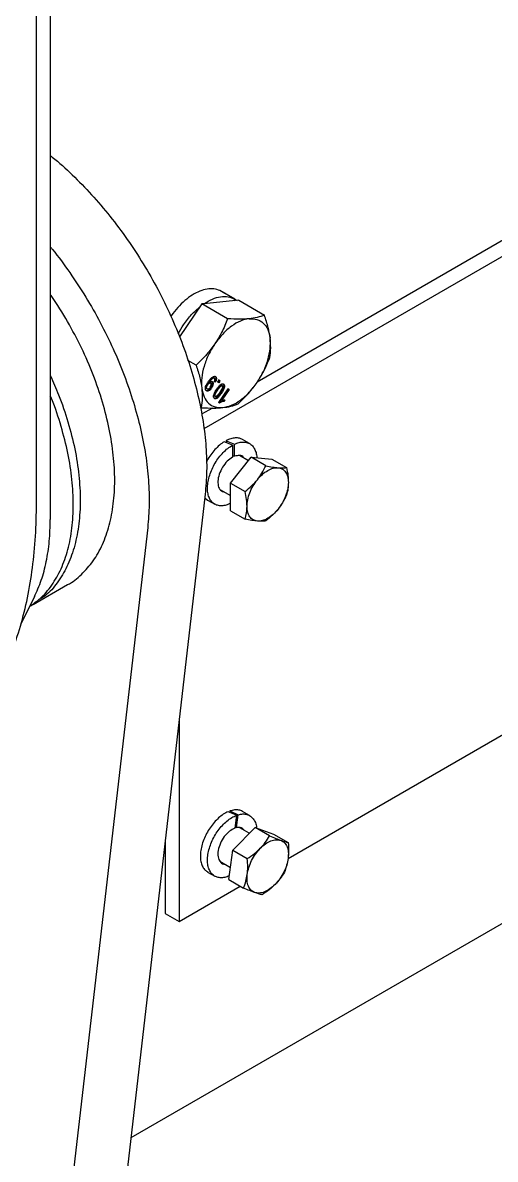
# Model space of a CAD drawing. Header units: millimetres. Extents: x 1293 to 41893, y 1011 to 26911.
# Drawn here: x 6434.6 to 6531.5, y 21595.1 to 21828 of the extents above; entities that cross this region are included whole.
import ezdxf

# ---------------------------------------------------------------- set-up
doc = ezdxf.new("R2010")
doc.units = ezdxf.units.MM
doc.header["$LTSCALE"] = 50
doc.layers.add('MAQUINAS', color=11, linetype='Continuous')

msp = doc.modelspace()

# ---------------------------------------------------------------- linework, layer by layer
at = {"layer": 'MAQUINAS', "linetype": 'Continuous', "lineweight": 25}
for p, q in [((6900.3540004, 21992.2096036), (6471.7441187, 21744.7783856)), ((6987.5638368, 21905.9197438), (6456.768383, 21599.4980507)), ((6440.2631882, 21841.042767), (6440.2631882, 21726.2000355)), ((6437.434761, 21729.5208539), (6437.434761, 21833.8629666)), ((6560.7023272, 21799.3984987), (6482.6980561, 21754.3675915)), ((6478.090461, 21771.3785967), (6475.0390096, 21773.121075)), ((6475.523073, 21772.8548542), (6475.9885663, 21772.5788471)), ((6471.3537145, 21770.3713825), (6466.7517975, 21763.6241571)), ((6471.749255, 21770.4113465), (6471.3537145, 21770.3713825)), ((6476.6147087, 21767.3342752), (6471.3537145, 21770.3713825)), ((6478.901928, 21771.1340272), (6471.749255, 21770.4113465)), ((6478.090461, 21771.3785967), (6477.8936437, 21771.0321538)), ((6478.0708976, 21771.3441607), (6478.546123, 21771.0623831)), ((6478.901928, 21771.1340272), (6484.1629222, 21768.0969199)), ((6470.1446133, 21757.8479693), (6468.4803722, 21758.8087153)), ((6472.4133912, 21753.8918007), (6472.5312423, 21753.8237667)), ((6472.8318559, 21754.5074648), (6472.7858499, 21754.4378912)), ((6472.7858499, 21754.4378912), (6472.8794499, 21754.4902234)), ((6472.903701, 21754.3698572), (6472.7858499, 21754.4378912)), ((6472.9497071, 21754.4394308), (6472.8318559, 21754.5074648)), ((6472.9497071, 21754.4394308), (6472.903701, 21754.3698572)), ((6473.0509395, 21754.2190854), (6472.9330884, 21754.2871194)), ((6473.2134036, 21754.1538308), (6473.0955525, 21754.2218648)), ((6473.492499, 21754.425196), (6473.3746478, 21754.49323)), ((6473.8272759, 21755.1853056), (6473.7094248, 21755.2533396)), ((6473.875658, 21754.4829824), (6473.7578069, 21754.5510164)), ((6473.9424415, 21755.1265963), (6473.8245904, 21755.1946303)), ((6474.0896184, 21754.3442945), (6473.875658, 21754.4829824)), ((6474.0896184, 21754.3442945), (6473.9717672, 21754.4123285)), ((6474.173605, 21755.4421965), (6474.0557539, 21755.5102305)), ((6474.4961435, 21754.4573303), (6474.6139947, 21754.3892963)), ((6474.6139947, 21754.3892963), (6474.8599942, 21754.7499752)), ((6474.8033551, 21754.2145405), (6474.6139947, 21754.3892963)), ((6474.8033551, 21754.2145405), (6474.6855039, 21754.2825745)), ((6474.8599942, 21754.7499752), (6474.7421431, 21754.8180092)), ((6475.0493547, 21754.5752194), (6474.8033551, 21754.2145405)), ((6474.8429466, 21754.7249803), (6474.9315035, 21754.6432534)), ((6474.8599942, 21754.7499752), (6475.0493547, 21754.5752194)), ((6475.0493547, 21754.5752194), (6474.9315035, 21754.6432534)), ((6475.4869162, 21753.6371588), (6475.3690651, 21753.7051928)), ((6475.4921455, 21753.6556871), (6475.6099967, 21753.5876531)), ((6475.7135451, 21753.9802982), (6475.8313963, 21753.9122642)), ((6472.2044672, 21752.6165886), (6472.086616, 21752.6846226)), ((6472.2790198, 21753.0359932), (6472.396871, 21752.9679592)), ((6472.5637452, 21752.9063306), (6472.567336, 21752.9042577)), ((6472.9999224, 21753.3945843), (6473.1177735, 21753.3265503)), ((6473.2940652, 21753.1326334), (6473.1762141, 21753.2006674)), ((6473.9936192, 21751.4536341), (6474.1114704, 21751.3856001)), ((6474.4393878, 21751.3970288), (6474.3215367, 21751.4650628)), ((6474.8348017, 21750.1891215), (6476.7535984, 21753.0024173)), ((6475.0258875, 21752.2934826), (6475.1437386, 21752.2254486)), ((6475.3338677, 21752.05182), (6475.2160166, 21752.119854)), ((6476.9429588, 21752.8276616), (6475.4477427, 21750.6354098)), ((6475.9764136, 21753.3367341), (6475.8585624, 21753.4047681)), ((6476.7535984, 21753.0024173), (6476.6357473, 21753.0704514)), ((6476.7365508, 21752.9774225), (6476.8251077, 21752.8956956)), ((6476.7535984, 21753.0024173), (6476.9429588, 21752.8276616)), ((6476.9429588, 21752.8276616), (6476.8251077, 21752.8956956)), ((6471.2227315, 21749.1243082), (6470.9976006, 21749.2542735)), ((6473.4924909, 21749.0533318), (6471.2832281, 21747.7779515)), ((6473.8879996, 21751.0629004), (6473.7701485, 21751.1309345)), ((6473.9411699, 21751.0361434), (6474.0468036, 21750.9751624)), ((6474.8348017, 21750.1891215), (6474.7169506, 21750.2571555)), ((6474.9567025, 21750.0766225), (6474.8348017, 21750.1891215)), ((6475.4477427, 21750.6354098), (6475.3298915, 21750.7034438)), ((6475.4477427, 21750.6354098), (6476.0714909, 21750.7356302)), ((6475.887022, 21750.7059907), (6475.7268589, 21750.4711633)), ((6475.8447101, 21750.4031293), (6475.7268589, 21750.4711633)), ((6476.0714909, 21750.7356302), (6475.8447101, 21750.4031293)), ((6476.0714909, 21750.7356302), (6475.9536398, 21750.8036642)), ((6477.6282283, 21741.4437904), (6475.9091981, 21742.1356063)), ((6476.2839647, 21742.3513854), (6476.2839647, 21741.9847832)), ((6476.2839647, 21742.3513854), (6478.0029949, 21741.6374874)), ((6481.1293283, 21741.7543605), (6479.6679743, 21742.5979822)), ((6477.6282283, 21741.4437904), (6477.6282283, 21738.9882348)), ((6478.0029949, 21739.1653608), (6478.0029949, 21741.6374874)), ((6477.2119216, 21733.6823799), (6481.4545623, 21738.9601846)), ((6477.6143461, 21739.329838), (6478.0029949, 21739.1653608)), ((6480.8843674, 21738.2508675), (6479.0189509, 21739.3277495)), ((6484.4508813, 21737.2304465), (6481.4545623, 21738.9601846)), ((6481.4545623, 21738.9601846), (6485.697203, 21738.5808286)), ((6485.697203, 21738.5808286), (6488.693522, 21736.8510904)), ((6477.2119216, 21733.6823799), (6480.2082406, 21731.9526418)), ((6477.2119216, 21728.0252192), (6477.2119216, 21733.6823799)), ((6472.0088637, 21731.3985304), (6446.3914467, 21509.6896719)), ((6471.9258153, 21730.6797783), (6472.5147268, 21730.2063138)), ((6472.5118892, 21730.2019362), (6473.9732432, 21729.3583145)), ((6475.1436992, 21732.3275306), (6477.2119216, 21731.1335712)), ((6477.2119216, 21728.0252192), (6480.2082406, 21726.2954811)), ((6460.2237507, 21724.5951295), (6434.6063337, 21502.886271)), ((6436.7245676, 21708.7931405), (6443.7956354, 21712.875181)), ((6436.9927478, 21710.3491048), (6434.250517, 21704.8322961)), ((6489.0143666, 21656.76339), (6582.9050961, 21710.9653544)), ((6436.724452, 21708.7933594), (6436.2242593, 21708.5755693)), ((6466.6618413, 21685.1221149), (6466.6618413, 21643.8595519)), ((6478.4295228, 21665.6078932), (6476.713333, 21666.3485655)), ((6477.0832809, 21666.4929537), (6477.0462011, 21666.2049065)), ((6477.0832809, 21666.4929537), (6478.7964388, 21665.7287283)), ((6478.4295228, 21665.6078932), (6478.092367, 21662.9887633)), ((6478.4570077, 21663.0919235), (6478.7964388, 21665.7287283)), ((6481.1293283, 21665.5438847), (6479.6679743, 21666.3875065)), ((6477.6539622, 21658.4680974), (6482.231309, 21663.1265549)), ((6478.1250899, 21663.2429643), (6478.4570077, 21663.0919235)), ((6481.0628281, 21661.9373685), (6479.1367549, 21663.0492669)), ((6485.227628, 21661.3968168), (6482.231309, 21663.1265549)), ((6482.231309, 21663.1265549), (6486.0319091, 21661.7510056)), ((6463.8334142, 21660.6431696), (6463.8334142, 21645.4923681)), ((6486.0319091, 21661.7510056), (6489.0282281, 21660.0212675)), ((6476.8772155, 21652.4340906), (6477.6539622, 21658.4680974)), ((6477.6539622, 21658.4680974), (6480.6502812, 21656.7383593)), ((6475.0299532, 21656.182719), (6477.1986098, 21654.9307801)), ((6472.5118892, 21653.9914604), (6473.9732432, 21653.1478387)), ((6466.6618413, 21643.8595519), (6479.1961015, 21651.0954262)), ((6476.8772155, 21652.4340906), (6479.8735345, 21650.7043525)), ((6463.8334142, 21645.4923681), (6466.6618413, 21643.8595519))]:
    msp.add_line(p, q, dxfattribs=at)
for points, knots in [([(6440.2631882, 21800.7801056), (6440.4011652, 21800.6756137), (6441.9369397, 21799.5125505), (6444.7906368, 21796.8562177), (6448.7594567, 21792.8280186), (6452.5350014, 21788.3841475), (6456.0852072, 21783.6360038), (6459.3675037, 21778.6203439), (6462.3458128, 21773.397843), (6464.986549, 21768.0258782), (6467.2600924, 21762.5650557), (6469.1411396, 21757.0763845), (6470.6078166, 21751.6220085), (6471.6465878, 21746.2609908), (6472.2349261, 21741.0613091), (6472.4068269, 21736.0519815), (6472.1415181, 21732.9496808), (6472.0088637, 21731.3985304)], [0, 0, 0, 0, 0.0070013748, 0.0779298481, 0.1488583213, 0.2197867945, 0.2907152677, 0.361643741, 0.4325722142, 0.5035006874, 0.5744291606, 0.6453576339, 0.7162861071, 0.7872145803, 0.8581430535, 0.9290715268, 1, 1, 1, 1]), ([(6440.2631882, 21782.0572206), (6440.4133166, 21781.8821127), (6441.8236527, 21780.2371138), (6444.2867155, 21776.8110315), (6447.5859754, 21771.822723), (6450.5597392, 21766.5928933), (6453.2016934, 21761.2228922), (6455.4749105, 21755.7615435), (6457.356045, 21750.2730134), (6458.8226987, 21744.8185996), (6459.8614761, 21739.457592), (6460.4498127, 21734.2579076), (6460.621714, 21729.2485807), (6460.3564051, 21726.1462799), (6460.2237507, 21724.5951295)], [0, 0, 0, 0, 0.0107139607, 0.1006490552, 0.1905841497, 0.2805192441, 0.3704543386, 0.4603894331, 0.5503245276, 0.6402596221, 0.7301947166, 0.820129811, 0.9100649055, 1, 1, 1, 1]), ([(6443.7955198, 21712.8753999), (6443.7961904, 21712.8756919), (6444.8786413, 21713.3469227), (6446.6888924, 21714.9254367), (6449.1312106, 21717.6246126), (6451.0357369, 21721.0209438), (6452.4298465, 21724.9461362), (6453.2736231, 21729.3625562), (6453.5569183, 21734.1867093), (6453.273792, 21739.3382384), (6452.429171, 21744.7281864), (6451.0382701, 21750.265396), (6449.1217534, 21755.8516723), (6446.7241881, 21761.4041731), (6443.8426313, 21766.7803829), (6441.6565525, 21770.4457913), (6440.3598578, 21772.1853862), (6440.2631882, 21772.3150745)], [0, 0, 0, 0, 0.00004739074, 0.07649311513, 0.15293883951, 0.2293845639, 0.30583028829, 0.38227601267, 0.45872173706, 0.53516746145, 0.61161318583, 0.68805891022, 0.76450463461, 0.84095035899, 0.91739608338, 0.99384180777, 1, 1, 1, 1]), ([(6475.0390096, 21773.121075), (6474.6371017, 21773.2603994), (6473.833286, 21773.5390484), (6472.4208064, 21773.4713045), (6470.9214074, 21773.046721), (6469.3749748, 21772.245886), (6467.8371004, 21771.1135713), (6466.3904698, 21769.6681335), (6465.4261533, 21768.5497437), (6465.0171468, 21767.8932239), (6464.9915319, 21767.852108)], [0, 0, 0, 0, 0.141506537, 0.2830130739, 0.4245196109, 0.5660261478, 0.7075326848, 0.8490392217, 0.9905457587, 1, 1, 1, 1]), ([(6466.4855034, 21764.2637641), (6466.8344366, 21764.8957163), (6467.6159578, 21766.3111278), (6469.1756375, 21768.2670557), (6470.4016587, 21769.3385401), (6471.0146694, 21769.8742823)], [0, 0, 0, 0, 0.2873984859, 0.6436992429, 1, 1, 1, 1]), ([(6484.1629222, 21768.0969199), (6483.69175, 21767.9214538), (6482.8073696, 21767.5921074), (6481.5894331, 21767.427782), (6481.0203778, 21767.3510044)], [0, 0, 0, 0, 0.5327709195, 1, 1, 1, 1]), ([(6485.3335436, 21763.3704962), (6485.2197784, 21764.077431), (6484.9762894, 21765.5904679), (6484.4456379, 21767.2257103), (6484.1629222, 21768.0969199)], [0, 0, 0, 0, 0.4672290805, 1, 1, 1, 1]), ([(6476.6147087, 21767.3342752), (6476.2377574, 21766.3964152), (6475.5302275, 21764.6360713), (6474.4949398, 21762.9938314), (6474.0112233, 21762.2265291)], [0, 0, 0, 0, 0.5327709195, 1, 1, 1, 1]), ([(6481.0203778, 21767.3510044), (6480.3944698, 21767.3070471), (6479.0548528, 21767.2129664), (6477.4628706, 21767.2921099), (6476.6147087, 21767.3342752)], [0, 0, 0, 0, 0.4672290805, 1, 1, 1, 1]), ([(6485.2410404, 21759.3732588), (6485.3353144, 21760.0268369), (6485.5122648, 21761.2535894), (6485.3904561, 21762.6963817), (6485.3335436, 21763.3704962)], [0, 0, 0, 0, 0.5327709195, 1, 1, 1, 1]), ([(6474.0112233, 21762.2265291), (6473.4706542, 21761.4920472), (6472.3136861, 21759.9200519), (6470.8985544, 21758.5681978), (6470.1446133, 21757.8479693)], [0, 0, 0, 0, 0.4672290805, 1, 1, 1, 1]), ([(6482.637555, 21754.2655127), (6483.1212715, 21755.032815), (6484.1565592, 21756.6750549), (6484.864089, 21758.4353988), (6485.2410404, 21759.3732588)], [0, 0, 0, 0, 0.4672290805, 1, 1, 1, 1]), ([(6470.1446133, 21757.8479693), (6470.427329, 21756.9767597), (6470.9579805, 21755.3415173), (6471.2014696, 21753.8284804), (6471.3152347, 21753.1215456)], [0, 0, 0, 0, 0.5327709195, 1, 1, 1, 1]), ([(6440.2631882, 21755.7002567), (6440.8526335, 21754.3908699), (6442.2699966, 21751.2423566), (6443.9564347, 21746.1805815), (6445.3609801, 21740.6469029), (6446.2019842, 21735.2559437), (6446.4859338, 21730.1049283), (6446.2029623, 21725.2797316), (6445.3570677, 21720.866972), (6443.9711063, 21716.9281817), (6442.036105, 21713.5825819), (6440.1614498, 21711.2571391), (6438.7924377, 21710.3044535), (6438.3907852, 21710.0249465)], [0, 0, 0, 0, 0.07030211456, 0.16904642058, 0.26779072659, 0.36653503261, 0.46527933862, 0.56402364464, 0.66276795066, 0.76151225667, 0.86025656269, 0.9590008687, 1, 1, 1, 1]), ([(6472.2044672, 21752.6165886), (6472.1674022, 21752.6596454), (6472.0932833, 21752.745746), (6472.044171, 21752.945113), (6472.0432859, 21753.1773823), (6472.1165961, 21753.5189274), (6472.3197046, 21753.9532635), (6472.5270111, 21754.2656997), (6472.6309314, 21754.4223203)], [0, 0, 0, 0, 0.1250635897, 0.25008955759, 0.37511000523, 0.50016939956, 0.74944095238, 1, 1, 1, 1]), ([(6472.2790198, 21753.0359932), (6472.2443852, 21753.0798054), (6472.1926671, 21753.1452279), (6472.1787187, 21753.2872195), (6472.1909755, 21753.4052912), (6472.2234224, 21753.5306447), (6472.2902598, 21753.6980504), (6472.3642653, 21753.8145), (6472.4133912, 21753.8918007)], [0, 0, 0, 0, 0.24901716601, 0.37184465623, 0.49936480371, 0.62322594323, 0.74989237644, 1, 1, 1, 1]), ([(6472.396871, 21752.9679592), (6472.3622384, 21753.0117728), (6472.3104824, 21753.0772493), (6472.2965636, 21753.2192739), (6472.3088647, 21753.33746), (6472.3413117, 21753.4627263), (6472.4081767, 21753.6301197), (6472.4821164, 21753.7464658), (6472.5312423, 21753.8237667)], [0, 0, 0, 0, 0.2490168506, 0.3721383925, 0.4993654558, 0.6235619335, 0.7498926933, 1, 1, 1, 1]), ([(6472.4133912, 21753.8918007), (6472.4669551, 21753.9644825), (6472.5479331, 21754.074363), (6472.6729632, 21754.186095), (6472.7702586, 21754.2476592), (6472.864969, 21754.2829533), (6472.9852633, 21754.29536), (6473.0513737, 21754.251305), (6473.0955525, 21754.2218648)], [0, 0, 0, 0, 0.24997660167, 0.37791512869, 0.50034202129, 0.62710640101, 0.75081098206, 1, 1, 1, 1]), ([(6472.5312423, 21753.8237667), (6472.5848061, 21753.8964476), (6472.6658499, 21754.006416), (6472.790895, 21754.1181272), (6472.8882761, 21754.1797091), (6472.9829092, 21754.2149405), (6473.1031767, 21754.2272874), (6473.1692252, 21754.1832719), (6473.2134036, 21754.1538308)], [0, 0, 0, 0, 0.24997649069, 0.37822216717, 0.50034233219, 0.62745243068, 0.75081109269, 1, 1, 1, 1]), ([(6472.6309314, 21754.4223203), (6472.7485651, 21754.5893066), (6472.9834328, 21754.9227116), (6473.3257604, 21755.2896037), (6473.6186841, 21755.4858806), (6473.8344149, 21755.5576398), (6474.0287449, 21755.5486299), (6474.1253048, 21755.4776842), (6474.173605, 21755.4421965)], [0, 0, 0, 0, 0.25048494292, 0.50011851407, 0.62789918516, 0.75009236964, 0.87499367523, 1, 1, 1, 1]), ([(6473.8245904, 21755.1946303), (6473.7933291, 21755.216796), (6473.7308327, 21755.261109), (6473.6029807, 21755.2596353), (6473.4626938, 21755.2037108), (6473.1875081, 21754.9737437), (6472.9898621, 21754.7146194), (6472.8318559, 21754.5074648)], [0, 0, 0, 0, 0.1252073258, 0.2503100191, 0.3753386279, 0.5006201474, 1, 1, 1, 1]), ([(6472.903701, 21754.3698572), (6472.9592084, 21754.4044004), (6473.070572, 21754.4737038), (6473.2319979, 21754.5112407), (6473.3812169, 21754.5056565), (6473.4554603, 21754.4519761), (6473.492499, 21754.425196)], [0, 0, 0, 0, 0.2489431768, 0.4994502946, 0.7502849385, 1, 1, 1, 1]), ([(6473.9424415, 21755.1265963), (6473.9111802, 21755.148762), (6473.8486838, 21755.193075), (6473.7208319, 21755.1916013), (6473.5805449, 21755.1356768), (6473.3053592, 21754.9057097), (6473.1077133, 21754.6465854), (6472.9497071, 21754.4394308)], [0, 0, 0, 0, 0.1252073258, 0.2503100191, 0.3753386279, 0.5006201474, 1, 1, 1, 1]), ([(6473.0955525, 21754.2218648), (6473.1305855, 21754.1802943), (6473.1830296, 21754.1180639), (6473.2062064, 21753.9858456), (6473.2019269, 21753.8733878), (6473.1770675, 21753.7521139), (6473.1192424, 21753.5868184), (6473.047522, 21753.4712711), (6472.9999224, 21753.3945843)], [0, 0, 0, 0, 0.2495203093, 0.3735284255, 0.4998883672, 0.623789863, 0.7503156792, 1, 1, 1, 1]), ([(6473.2134036, 21754.1538308), (6473.2484365, 21754.1122602), (6473.3009256, 21754.049976), (6473.3240628, 21753.9177162), (6473.3197547, 21753.8051597), (6473.2948842, 21753.6839754), (6473.2370388, 21753.5186907), (6473.1653746, 21753.4032372), (6473.1177735, 21753.3265503)], [0, 0, 0, 0, 0.24952054609, 0.37385078375, 0.49988878406, 0.62409559318, 0.75031544223, 1, 1, 1, 1]), ([(6473.3746478, 21754.49323), (6473.3889084, 21754.4788149), (6473.4174307, 21754.4499836), (6473.4638252, 21754.3783362), (6473.5034223, 21754.2686165), (6473.5180322, 21754.1089241), (6473.5011641, 21753.9317701), (6473.4557048, 21753.7445958), (6473.3596237, 21753.4926385), (6473.249456, 21753.3172619), (6473.1762141, 21753.2006674)], [0, 0, 0, 0, 0.0626107389, 0.1252263593, 0.2501941382, 0.3735862588, 0.5002863049, 0.6245798583, 0.750412027, 1, 1, 1, 1]), ([(6473.492499, 21754.425196), (6473.5199757, 21754.3947921), (6473.5749107, 21754.3340048), (6473.6209344, 21754.2002179), (6473.6359688, 21754.0411122), (6473.6190288, 21753.8639138), (6473.5735972, 21753.6766834), (6473.4775352, 21753.4247015), (6473.3673057, 21753.2492259), (6473.2940652, 21753.1326334)], [0, 0, 0, 0, 0.1250740585, 0.2500636243, 0.3732612247, 0.5001992382, 0.6242961008, 0.7503685137, 1, 1, 1, 1]), ([(6473.875658, 21754.4829824), (6473.9103795, 21754.5506823), (6473.9730868, 21754.6729486), (6474.0199061, 21754.8327719), (6474.0257648, 21754.9431877), (6474.0122402, 21755.0188265), (6473.9849954, 21755.0823127), (6473.9566255, 21755.1118357), (6473.9424415, 21755.1265963)], [0, 0, 0, 0, 0.2764767992, 0.4993179598, 0.6237184282, 0.7494961879, 0.8747561628, 1, 1, 1, 1]), ([(6474.0557539, 21755.5102305), (6474.1024084, 21755.4552178), (6474.1726083, 21755.3724418), (6474.2084268, 21755.2008005), (6474.2086213, 21755.0060969), (6474.1412636, 21754.7281975), (6474.0283255, 21754.5177289), (6473.9717672, 21754.4123285)], [0, 0, 0, 0, 0.24985919476, 0.37595615925, 0.50048159336, 0.749846529, 1, 1, 1, 1]), ([(6474.173605, 21755.4421965), (6474.2202619, 21755.3871856), (6474.2904207, 21755.3044646), (6474.3262595, 21755.1328504), (6474.3265036, 21754.9381704), (6474.259113, 21754.6601629), (6474.146176, 21754.4496947), (6474.0896184, 21754.3442945)], [0, 0, 0, 0, 0.2498594906, 0.3757183909, 0.500481002, 0.7498462328, 1, 1, 1, 1]), ([(6474.3870657, 21752.9255989), (6474.497705, 21753.082537), (6474.7187167, 21753.3960345), (6475.0350606, 21753.7446838), (6475.3081424, 21753.9462396), (6475.5139119, 21754.0271262), (6475.6966469, 21754.0142041), (6475.7864514, 21753.9462656), (6475.8313963, 21753.9122642)], [0, 0, 0, 0, 0.2504758129, 0.5003473544, 0.6257683408, 0.7501761831, 0.8749696966, 1, 1, 1, 1]), ([(6474.4578062, 21752.81775), (6474.6159465, 21753.0461391), (6474.8136538, 21753.3316716), (6475.0954645, 21753.6064927), (6475.244405, 21753.6886323), (6475.3892758, 21753.720502), (6475.4578655, 21753.6772859), (6475.4921455, 21753.6556871)], [0, 0, 0, 0, 0.5004095025, 0.6256126137, 0.7505796735, 0.875343692, 1, 1, 1, 1]), ([(6474.5756573, 21752.749716), (6474.7337977, 21752.9781051), (6474.9315049, 21753.2636375), (6475.2133157, 21753.5384587), (6475.3622561, 21753.6205983), (6475.5071269, 21753.652468), (6475.5757166, 21753.6092519), (6475.6099967, 21753.5876531)], [0, 0, 0, 0, 0.5004095025, 0.6256126137, 0.7505796735, 0.875343692, 1, 1, 1, 1]), ([(6475.4921455, 21753.6556871), (6475.5182878, 21753.6219947), (6475.5705867, 21753.5545911), (6475.5757017, 21753.3824164), (6475.5418766, 21753.1953549), (6475.3748972, 21752.8134135), (6475.1809872, 21752.5245396), (6475.0258875, 21752.2934826)], [0, 0, 0, 0, 0.1246963828, 0.2494616582, 0.3744323466, 0.4996371137, 1, 1, 1, 1]), ([(6475.6099967, 21753.5876531), (6475.6361389, 21753.5539607), (6475.6884378, 21753.4865571), (6475.6935528, 21753.3143824), (6475.6597277, 21753.1273209), (6475.4927483, 21752.7453795), (6475.2988383, 21752.4565056), (6475.1437386, 21752.2254486)], [0, 0, 0, 0, 0.1246963828, 0.2494616582, 0.3744323466, 0.4996371137, 1, 1, 1, 1]), ([(6475.7135451, 21753.9802982), (6475.7689137, 21753.9127273), (6475.8520726, 21753.8112415), (6475.8808329, 21753.5917367), (6475.8659861, 21753.4670923), (6475.8585624, 21753.4047681)], [0, 0, 0, 0, 0.4990363131, 0.7495101716, 1, 1, 1, 1]), ([(6475.8313963, 21753.9122642), (6475.8872449, 21753.8449173), (6475.9711248, 21753.7437681), (6475.9933393, 21753.5503244), (6475.9906183, 21753.4314823), (6475.9811484, 21753.3683164), (6475.9764136, 21753.3367341)], [0, 0, 0, 0, 0.4987953461, 0.7491482596, 0.8745764119, 1, 1, 1, 1]), ([(6478.770945, 21749.8869529), (6479.5248861, 21750.6071814), (6480.9400178, 21751.9590354), (6482.0969859, 21753.5310308), (6482.637555, 21754.2655127)], [0, 0, 0, 0, 0.5327709195, 1, 1, 1, 1]), ([(6436.0454584, 21708.4433518), (6436.7694871, 21708.9341783), (6438.4688072, 21710.0861648), (6440.629256, 21712.6783597), (6442.5549128, 21716.038103), (6443.9434093, 21719.9731077), (6444.7885078, 21724.3868662), (6445.0721284, 21729.2118531), (6444.7863786, 21734.362709), (6443.9519264, 21739.754516), (6442.5229738, 21745.2849626), (6441.267691, 21749.2545678), (6440.3618483, 21751.3215737), (6440.2631882, 21751.5467024)], [0, 0, 0, 0, 0.0752561337, 0.1766287245, 0.2780013153, 0.3793739061, 0.4807464969, 0.5821190878, 0.6834916786, 0.7848642694, 0.8862368602, 0.987609451, 1, 1, 1, 1]), ([(6471.3152347, 21753.1215456), (6471.3721473, 21752.4474311), (6471.4939559, 21751.0046388), (6471.3170055, 21749.7778863), (6471.2227315, 21749.1243082)], [0, 0, 0, 0, 0.4672290805, 1, 1, 1, 1]), ([(6473.2940652, 21753.1326334), (6473.2083655, 21753.0172359), (6473.07925, 21752.8433774), (6472.8784589, 21752.6724821), (6472.7236625, 21752.5780768), (6472.5727241, 21752.5228734), (6472.3808162, 21752.5010951), (6472.2751205, 21752.5703167), (6472.2044672, 21752.6165886)], [0, 0, 0, 0, 0.2498688585, 0.3764535286, 0.5003476657, 0.6272386366, 0.7508240847, 1, 1, 1, 1]), ([(6473.1762141, 21753.2006674), (6473.0905317, 21753.0853108), (6472.9613735, 21752.9114214), (6472.7604446, 21752.7402694), (6472.6059396, 21752.646709), (6472.4536449, 21752.58829), (6472.3609672, 21752.5854143), (6472.3153215, 21752.5839979)], [0, 0, 0, 0, 0.3327926582, 0.5016541086, 0.6663981272, 0.835694162, 1, 1, 1, 1]), ([(6473.1177735, 21753.3265503), (6473.0613818, 21753.2504289), (6472.9487468, 21753.0983866), (6472.7752856, 21752.9676747), (6472.6417058, 21752.9118908), (6472.5137533, 21752.8936234), (6472.4438939, 21752.9380532), (6472.396871, 21752.9679592)], [0, 0, 0, 0, 0.2502503989, 0.4998417518, 0.6295762976, 0.7506653539, 1, 1, 1, 1]), ([(6473.8879996, 21751.0629004), (6473.8496689, 21751.1066363), (6473.773039, 21751.1940721), (6473.7208476, 21751.3980008), (6473.7376155, 21751.6483145), (6473.912646, 21752.1835352), (6474.1763427, 21752.5959966), (6474.3870657, 21752.9255989)], [0, 0, 0, 0, 0.125373348, 0.2506437386, 0.375697515, 0.5011131747, 1, 1, 1, 1]), ([(6475.3338677, 21752.05182), (6475.2230889, 21751.8948023), (6475.0018045, 21751.5811543), (6474.6826465, 21751.2283176), (6474.408629, 21751.0277431), (6474.2034453, 21750.949548), (6474.02309, 21750.9612337), (6473.9330595, 21751.0289891), (6473.8879996, 21751.0629004)], [0, 0, 0, 0, 0.2504817087, 0.50034559577, 0.63170490566, 0.75022113881, 0.87498669951, 1, 1, 1, 1]), ([(6473.9936192, 21751.4536341), (6473.9670961, 21751.4869552), (6473.9140509, 21751.5535957), (6473.9060803, 21751.7247776), (6473.9425573, 21751.9131194), (6474.1068193, 21752.2959533), (6474.3018244, 21752.5858587), (6474.4578062, 21752.81775)], [0, 0, 0, 0, 0.1247447425, 0.2494837578, 0.3744708184, 0.4996480989, 1, 1, 1, 1]), ([(6475.2160166, 21752.119854), (6475.1052814, 21751.9629309), (6474.8840842, 21751.6494718), (6474.5642948, 21751.2953536), (6474.2914256, 21751.0973218), (6474.0946045, 21751.0167991), (6473.9916036, 21751.0341584), (6473.9434754, 21751.0422696)], [0, 0, 0, 0, 0.2932940048, 0.58586459, 0.7398654609, 0.8784495684, 1, 1, 1, 1]), ([(6474.0749545, 21751.4102573), (6474.0694, 21751.4108543), (6474.05032, 21751.412905), (6474.0236005, 21751.4291618), (6474.0036132, 21751.4454765), (6473.9936192, 21751.4536341)], [0, 0, 0, 0, 0.17035051468, 0.58516205328, 1, 1, 1, 1]), ([(6474.1114704, 21751.3856001), (6474.0849472, 21751.4189212), (6474.031902, 21751.4855617), (6474.0239314, 21751.6567436), (6474.0604084, 21751.8450854), (6474.2246705, 21752.2279193), (6474.4196755, 21752.5178247), (6474.5756573, 21752.749716)], [0, 0, 0, 0, 0.1247447425, 0.2494837578, 0.3744708184, 0.4996480989, 1, 1, 1, 1]), ([(6474.4393878, 21751.3970288), (6474.4079238, 21751.3801795), (6474.3450161, 21751.3464919), (6474.2544963, 21751.3280402), (6474.1731475, 21751.3385656), (6474.1320319, 21751.3699201), (6474.1114704, 21751.3856001)], [0, 0, 0, 0, 0.2501584562, 0.5001555724, 0.7500324303, 1, 1, 1, 1]), ([(6475.0258875, 21752.2934826), (6474.9178845, 21752.1403264), (6474.7558896, 21751.9106052), (6474.5185273, 21751.6258857), (6474.3871425, 21751.5186234), (6474.3215367, 21751.4650628)], [0, 0, 0, 0, 0.5003723119, 0.7505151407, 1, 1, 1, 1]), ([(6475.1437386, 21752.2254486), (6475.0357357, 21752.0722924), (6474.8737407, 21751.8425712), (6474.6363784, 21751.5578517), (6474.5049937, 21751.4505893), (6474.4393878, 21751.3970288)], [0, 0, 0, 0, 0.5003723119, 0.7505151407, 1, 1, 1, 1]), ([(6475.8585624, 21753.4047681), (6475.8270216, 21753.293534), (6475.7638938, 21753.0709037), (6475.5480136, 21752.630128), (6475.3488097, 21752.3239548), (6475.2160166, 21752.119854)], [0, 0, 0, 0, 0.249753552, 0.499871473, 1, 1, 1, 1]), ([(6475.9764136, 21753.3367341), (6475.9448727, 21753.2255), (6475.881745, 21753.0028697), (6475.6658648, 21752.562094), (6475.4666609, 21752.2559208), (6475.3338677, 21752.05182)], [0, 0, 0, 0, 0.249753552, 0.499871473, 1, 1, 1, 1]), ([(6471.2227315, 21749.1243082), (6472.0708934, 21749.0821428), (6473.6628757, 21749.0029994), (6475.0024926, 21749.0970801), (6475.6284006, 21749.1410374)], [0, 0, 0, 0, 0.5327709195, 1, 1, 1, 1]), ([(6475.7268589, 21750.4711633), (6475.5848156, 21750.4598327), (6475.3012199, 21750.4372108), (6474.9927962, 21750.242062), (6474.8388514, 21750.1446565)], [0, 0, 0, 0, 0.5008657323, 1, 1, 1, 1]), ([(6475.8447101, 21750.4031293), (6475.7026667, 21750.3917987), (6475.419071, 21750.3691768), (6475.1106473, 21750.1740279), (6474.9567025, 21750.0766225)], [0, 0, 0, 0, 0.5008657323, 1, 1, 1, 1]), ([(6475.6284006, 21749.1410374), (6476.1974559, 21749.217815), (6477.4153924, 21749.3821404), (6478.2997729, 21749.7114867), (6478.770945, 21749.8869529)], [0, 0, 0, 0, 0.4672290805, 1, 1, 1, 1]), ([(6475.9091981, 21742.1356063), (6475.58292, 21741.9123791), (6474.9303636, 21741.4659247), (6473.9940115, 21740.5494385), (6473.1472572, 21739.4886342), (6472.5585673, 21738.6077083), (6472.3097004, 21738.0812201), (6472.2572461, 21737.9702509)], [0, 0, 0, 0, 0.234353295, 0.46870659, 0.7030598851, 0.9374131801, 1, 1, 1, 1]), ([(6479.6599823, 21742.5827924), (6479.4571864, 21742.6863776), (6479.0157865, 21742.9118382), (6478.1938992, 21742.9631611), (6477.2635955, 21742.8104388), (6476.6105083, 21742.5044032), (6476.2839647, 21742.3513854)], [0, 0, 0, 0, 0.2207643644, 0.4805095762, 0.7402547881, 1, 1, 1, 1]), ([(6478.0029949, 21741.6374874), (6478.3273488, 21741.7698449), (6478.9760566, 21742.0345599), (6479.8910349, 21742.1273063), (6480.7196946, 21741.9900015), (6481.4280831, 21741.6061998), (6481.9949212, 21740.9989445), (6482.3805605, 21740.1780687), (6482.5768741, 21739.4476733), (6482.5799938, 21738.9653777), (6482.5806788, 21738.8594928)], [0, 0, 0, 0, 0.1373380846, 0.2746761692, 0.4120142538, 0.5493523384, 0.6866904231, 0.8240285077, 0.9613665923, 1, 1, 1, 1]), ([(6477.2119216, 21729.5377076), (6476.9112901, 21729.4024798), (6476.2848715, 21729.1207088), (6475.3808154, 21728.9870208), (6474.5330549, 21729.0767474), (6473.7989122, 21729.4149072), (6473.2055054, 21729.9821492), (6472.7752214, 21730.7589691), (6472.524178, 21731.7157349), (6472.461805, 21732.8166651), (6472.5904413, 21734.0204147), (6472.9052593, 21735.2817878), (6473.394445, 21736.5535462), (6474.0396342, 21737.7875739), (6474.8166315, 21738.9390017), (6475.6962055, 21739.9592264), (6476.6456086, 21740.8300735), (6477.3006884, 21741.2392181), (6477.6282283, 21741.4437904)], [0, 0, 0, 0, 0.0579537503, 0.1207568336, 0.1835599169, 0.2463630002, 0.3091660836, 0.3719691669, 0.4347722502, 0.4975753335, 0.5603784168, 0.6231815001, 0.6859845834, 0.7487876667, 0.8115907501, 0.8743938334, 0.9371969167, 1, 1, 1, 1]), ([(6477.6282283, 21738.9882348), (6477.2510241, 21738.7330522), (6476.4966157, 21738.2226869), (6475.5159974, 21736.9326872), (6474.8342486, 21735.4788346), (6474.547236, 21734.0217736), (6474.7074805, 21732.8098362), (6475.2061552, 21732.0061445), (6475.7501, 21731.8922266), (6475.9818094, 21731.8436999)], [0, 0, 0, 0, 0.148321782, 0.296643564, 0.444965346, 0.5932871281, 0.7416089101, 0.8899306921, 1, 1, 1, 1]), ([(6479.9982022, 21738.7624397), (6479.965109, 21738.8276282), (6479.7772216, 21739.1977369), (6479.0801478, 21739.4309312), (6478.3620459, 21739.2538843), (6478.0029949, 21739.1653608)], [0, 0, 0, 0, 0.096571361, 0.5482856805, 1, 1, 1, 1]), ([(6482.7084983, 21734.3727882), (6483.0331385, 21734.8089151), (6483.7147077, 21735.724546), (6484.1978604, 21736.7128726), (6484.4508813, 21737.2304465)], [0, 0, 0, 0, 0.476312925, 1, 1, 1, 1]), ([(6484.4508813, 21737.2304465), (6484.926623, 21737.1335783), (6485.8350695, 21736.9486049), (6486.5910539, 21736.8628559), (6486.951139, 21736.8220126)], [0, 0, 0, 0, 0.523687075, 1, 1, 1, 1]), ([(6486.951139, 21736.8220126), (6487.2757792, 21736.8016311), (6487.9573483, 21736.7588412), (6488.4405011, 21736.8193846), (6488.693522, 21736.8510904)], [0, 0, 0, 0, 0.476312925, 1, 1, 1, 1]), ([(6488.693522, 21736.8510904), (6488.8048824, 21736.3009354), (6489.0175293, 21735.2503938), (6489.0547369, 21734.2704934), (6489.0724594, 21733.8037542)], [0, 0, 0, 0, 0.523687075, 1, 1, 1, 1]), ([(6480.2082406, 21731.9526418), (6480.6839823, 21732.3416416), (6481.5924289, 21733.0844514), (6482.3484132, 21733.9571233), (6482.7084983, 21734.3727882)], [0, 0, 0, 0, 0.523687075, 1, 1, 1, 1]), ([(6489.0724594, 21733.8037542), (6489.0547369, 21733.3574769), (6489.0175293, 21732.4205355), (6488.8048824, 21731.6155108), (6488.693522, 21731.1939298)], [0, 0, 0, 0, 0.476312925, 1, 1, 1, 1]), ([(6480.587178, 21728.9053055), (6480.5694555, 21729.3720448), (6480.5322479, 21730.3519452), (6480.319601, 21731.4024867), (6480.2082406, 21731.9526418)], [0, 0, 0, 0, 0.476312925, 1, 1, 1, 1]), ([(6488.693522, 21731.1939298), (6488.4405011, 21730.6763559), (6487.9573483, 21729.6880293), (6487.2757792, 21728.7723984), (6486.951139, 21728.3362715)], [0, 0, 0, 0, 0.523687075, 1, 1, 1, 1]), ([(6480.2082406, 21726.2954811), (6480.319601, 21726.7170621), (6480.5322479, 21727.5220868), (6480.5694555, 21728.4590282), (6480.587178, 21728.9053055)], [0, 0, 0, 0, 0.523687075, 1, 1, 1, 1]), ([(6486.951139, 21728.3362715), (6486.5910539, 21727.9206066), (6485.8350695, 21727.0479347), (6484.926623, 21726.3051249), (6484.4508813, 21725.9161251)], [0, 0, 0, 0, 0.476312925, 1, 1, 1, 1]), ([(6482.7084983, 21725.8870472), (6482.3484132, 21725.9278905), (6481.5924289, 21726.0136395), (6480.6839823, 21726.1986129), (6480.2082406, 21726.2954811)], [0, 0, 0, 0, 0.476312925, 1, 1, 1, 1]), ([(6484.4508813, 21725.9161251), (6484.1978604, 21725.8844192), (6483.7147077, 21725.8238758), (6483.0331385, 21725.8666658), (6482.7084983, 21725.8870472)], [0, 0, 0, 0, 0.523687075, 1, 1, 1, 1]), ([(6476.713333, 21666.3485655), (6476.386257, 21666.1852334), (6475.732105, 21665.858569), (6474.7580374, 21665.0938641), (6473.8356378, 21664.1616871), (6472.9973947, 21663.0759796), (6472.2753413, 21661.8831318), (6471.6964171, 21660.6263896), (6471.2824187, 21659.3533725), (6471.0487691, 21658.1115738), (6471.0046288, 21656.9482875), (6471.1502043, 21655.9047091), (6471.4854412, 21655.0291753), (6471.9415434, 21654.3722253), (6472.346529, 21654.1211268), (6472.5240428, 21654.011065)], [0, 0, 0, 0, 0.0782449538, 0.1564899077, 0.2347348615, 0.3129798154, 0.3912247692, 0.4694697231, 0.5477146769, 0.6259596308, 0.7042045846, 0.7824495385, 0.8606944923, 0.9389394462, 1, 1, 1, 1]), ([(6476.9806574, 21653.2376583), (6476.8159341, 21653.159036), (6476.3249969, 21652.924712), (6475.542925, 21652.7900304), (6474.677487, 21652.8301846), (6473.9210241, 21653.1268218), (6473.3005057, 21653.6536599), (6472.8396008, 21654.3949857), (6472.5555051, 21655.3218894), (6472.4589083, 21656.3998759), (6472.5534281, 21657.5884079), (6472.8355202, 21658.8429083), (6473.2945929, 21660.1162602), (6473.9134327, 21661.3607861), (6474.6687566, 21662.5293667), (6475.5324326, 21663.5796809), (6476.4712426, 21664.4665774), (6477.4529534, 21665.1781655), (6478.1039997, 21665.4646506), (6478.4295228, 21665.6078932)], [0, 0, 0, 0, 0.030594138, 0.0911820044, 0.1517698707, 0.2123577371, 0.2729456035, 0.3335334699, 0.3941213362, 0.4547092026, 0.515297069, 0.5758849354, 0.6364728017, 0.6970606681, 0.7576485345, 0.8182364009, 0.8788242672, 0.9394121336, 1, 1, 1, 1]), ([(6479.6659122, 21666.3843343), (6479.6598747, 21666.3892689), (6479.445385, 21666.5645744), (6478.8938084, 21666.6952633), (6478.0378649, 21666.7616826), (6477.4014755, 21666.58253), (6477.0832809, 21666.4929537)], [0, 0, 0, 0, 0.0095622672, 0.3397081782, 0.6698540891, 1, 1, 1, 1]), ([(6478.7964388, 21665.7287283), (6479.109131, 21665.7956604), (6479.7345156, 21665.9295245), (6480.5784663, 21665.8192722), (6481.3108305, 21665.4823676), (6481.906189, 21664.9139336), (6482.3197184, 21664.1251299), (6482.5354933, 21663.4712333), (6482.5543385, 21663.0563155), (6482.5564939, 21663.0088609)], [0, 0, 0, 0, 0.1631550006, 0.3263100012, 0.4894650018, 0.6526200024, 0.815775003, 0.9789300036, 1, 1, 1, 1]), ([(6478.092367, 21662.9887633), (6477.7147805, 21662.8028735), (6476.9596076, 21662.4310941), (6475.892222, 21661.2800412), (6475.0726714, 21659.8835897), (6474.615136, 21658.4017621), (6474.5824682, 21657.0477437), (6475.0011378, 21656.0771331), (6475.5317347, 21655.5855246), (6475.9413064, 21655.6138827), (6476.0073877, 21655.618458)], [0, 0, 0, 0, 0.1390359977, 0.2780719954, 0.4171079931, 0.5561439908, 0.6951799885, 0.8342159862, 0.9732519839, 1, 1, 1, 1]), ([(6480.0056826, 21662.5476456), (6479.8330224, 21662.7407296), (6479.4457059, 21663.1738614), (6478.8095657, 21663.1211416), (6478.4570077, 21663.0919235)], [0, 0, 0, 0, 0.4457856181, 1, 1, 1, 1]), ([(6483.317892, 21658.8488321), (6483.6695415, 21659.2349804), (6484.4078156, 21660.0456832), (6484.9458607, 21660.9324359), (6485.227628, 21661.3968168)], [0, 0, 0, 0, 0.476312925, 1, 1, 1, 1]), ([(6485.227628, 21661.3968168), (6485.6654048, 21661.2143901), (6486.501356, 21660.8660394), (6487.1824511, 21660.6115181), (6487.5068654, 21660.4902863)], [0, 0, 0, 0, 0.523687075, 1, 1, 1, 1]), ([(6487.5068654, 21660.4902863), (6487.7958349, 21660.3895164), (6488.4025147, 21660.177954), (6488.8131721, 21660.0751202), (6489.0282281, 21660.0212675)], [0, 0, 0, 0, 0.476312925, 1, 1, 1, 1]), ([(6480.6502812, 21656.7383593), (6481.1547693, 21657.0741662), (6482.1181082, 21657.715402), (6482.9307975, 21658.4831458), (6483.317892, 21658.8488321)], [0, 0, 0, 0, 0.523687075, 1, 1, 1, 1]), ([(6489.0282281, 21660.0212675), (6489.0728772, 21659.4387469), (6489.1581364, 21658.326402), (6489.0637497, 21657.2826573), (6489.0187921, 21656.7855082)], [0, 0, 0, 0, 0.523687075, 1, 1, 1, 1]), ([(6480.6408453, 21653.5026), (6480.6858029, 21653.999749), (6480.7801896, 21655.0434937), (6480.6949304, 21656.1558386), (6480.6502812, 21656.7383593)], [0, 0, 0, 0, 0.476312925, 1, 1, 1, 1]), ([(6489.0187921, 21656.7855082), (6488.9383896, 21656.3088211), (6488.7695876, 21655.3080354), (6488.4295531, 21654.4412074), (6488.2514814, 21653.9872607)], [0, 0, 0, 0, 0.476312925, 1, 1, 1, 1]), ([(6479.8735345, 21650.7043525), (6480.0516062, 21651.1582991), (6480.3916408, 21652.0251272), (6480.5604427, 21653.0259128), (6480.6408453, 21653.5026)], [0, 0, 0, 0, 0.523687075, 1, 1, 1, 1]), ([(6488.2514814, 21653.9872607), (6487.9697141, 21653.5228798), (6487.431669, 21652.6361271), (6486.6933949, 21651.8254243), (6486.3417454, 21651.4392761)], [0, 0, 0, 0, 0.523687075, 1, 1, 1, 1]), ([(6486.3417454, 21651.4392761), (6485.9546509, 21651.0735898), (6485.1419616, 21650.3058459), (6484.1786227, 21649.6646101), (6483.6741346, 21649.3288032)], [0, 0, 0, 0, 0.47631292503, 1, 1, 1, 1]), ([(6482.152772, 21649.7978219), (6481.8283576, 21649.9190537), (6481.1472626, 21650.1735751), (6480.3113114, 21650.5219257), (6479.8735345, 21650.7043525)], [0, 0, 0, 0, 0.476312925, 1, 1, 1, 1]), ([(6483.6741346, 21649.3288032), (6483.4590786, 21649.3826559), (6483.0484212, 21649.4854897), (6482.4417414, 21649.6970521), (6482.152772, 21649.7978219)], [0, 0, 0, 0, 0.523687075, 1, 1, 1, 1])]:
    msp.add_open_spline(points, degree=3, knots=knots, dxfattribs=at)
for points in [[(6471.749255, 21770.4113465), (6472.3320342, 21770.7631708), (6473.4975925, 21771.4668192), (6475.1988558, 21771.9319235), (6476.7847466, 21771.9682224), (6477.6552229, 21771.5751386), (6478.090461, 21771.3785967)], [(6481.0203778, 21767.3510044), (6480.4317586, 21767.2332455), (6479.2545202, 21766.9977276), (6477.3813119, 21765.8769899), (6475.5645008, 21764.299911), (6474.5289825, 21762.9176564), (6474.0112233, 21762.2265291)], [(6481.0203778, 21767.3510044), (6481.5734149, 21767.3485944), (6482.6794891, 21767.3437744), (6483.9840654, 21766.5441087), (6484.9501861, 21765.2482074), (6485.2057578, 21763.9963999), (6485.3335436, 21763.3704962)], [(6482.637555, 21754.2655127), (6483.0983884, 21755.0091754), (6484.0200551, 21756.4965007), (6484.9271426, 21758.9131397), (6485.4393775, 21761.2898842), (6485.3688216, 21762.6769589), (6485.3335436, 21763.3704962)], [(6474.0112233, 21762.2265291), (6473.55039, 21761.4828664), (6472.6287233, 21759.9955411), (6471.7216357, 21757.5789021), (6471.2094008, 21755.2021576), (6471.2799568, 21753.8150829), (6471.3152347, 21753.1215456)], [(6475.6284006, 21749.1410374), (6476.2170198, 21749.2587963), (6477.3942581, 21749.4943142), (6479.2674664, 21750.6150519), (6481.0842775, 21752.1921308), (6482.1197958, 21753.5743854), (6482.637555, 21754.2655127)], [(6471.3152347, 21753.1215456), (6471.4430206, 21752.4956419), (6471.6985922, 21751.2438344), (6472.664713, 21749.9479331), (6473.9692892, 21749.1482674), (6475.0753634, 21749.1434474), (6475.6284006, 21749.1410374)], [(6482.7084983, 21734.3727882), (6483.0433437, 21734.7520006), (6483.7130345, 21735.5104255), (6484.8298187, 21736.3030965), (6485.9466029, 21736.7998371), (6486.6162937, 21736.8146207), (6486.951139, 21736.8220126)], [(6486.951139, 21736.8220126), (6487.2579869, 21736.7572437), (6487.8716826, 21736.627706), (6488.5410426, 21735.9712571), (6488.9884669, 21735.0387224), (6489.0444619, 21734.2154103), (6489.0724594, 21733.8037542)], [(6480.587178, 21728.9053055), (6480.6151755, 21729.3492868), (6480.6711705, 21730.2372494), (6481.1185948, 21731.6863692), (6481.7879548, 21733.1156446), (6482.4016505, 21733.9537404), (6482.7084983, 21734.3727882)], [(6489.0724594, 21733.8037542), (6489.0444619, 21733.3597729), (6488.9884669, 21732.4718104), (6488.5410426, 21731.0226905), (6487.8716826, 21729.5934151), (6487.2579869, 21728.7553194), (6486.951139, 21728.3362715)], [(6430.0762702, 21693.8562599), (6430.8454098, 21695.5167502), (6432.3836892, 21698.837731), (6434.199098, 21704.3197012), (6435.6449516, 21710.1332965), (6436.669609, 21716.293593), (6437.3150351, 21722.7386166), (6437.3948524, 21727.2601081), (6437.434761, 21729.5208539)], [(6482.7084983, 21725.8870472), (6482.4016505, 21725.951816), (6481.7879548, 21726.0813537), (6481.1185948, 21726.7378026), (6480.6711705, 21727.6703374), (6480.6151755, 21728.4936495), (6480.587178, 21728.9053055)], [(6486.951139, 21728.3362715), (6486.6162937, 21727.9570591), (6485.9466029, 21727.1986342), (6484.8298187, 21726.4059633), (6483.7130345, 21725.9092226), (6483.0433437, 21725.894439), (6482.7084983, 21725.8870472)], [(6436.9927478, 21710.3491048), (6437.4937215, 21711.4691737), (6438.495669, 21713.7093115), (6439.4947485, 21717.561093), (6440.1444425, 21721.7004658), (6440.2236063, 21724.7001789), (6440.2631882, 21726.2000355)], [(6483.317892, 21658.8488321), (6483.6740278, 21659.1766765), (6484.3862995, 21659.8323652), (6485.5092731, 21660.4222645), (6486.5916145, 21660.6965204), (6487.2017818, 21660.559031), (6487.5068654, 21660.4902863)], [(6487.5068654, 21660.4902863), (6487.776617, 21660.3509812), (6488.3161202, 21660.0723709), (6488.8338247, 21659.2190112), (6489.1120848, 21658.1219641), (6489.0498897, 21657.2309935), (6489.0187921, 21656.7855082)], [(6480.6408453, 21653.5026), (6480.7272295, 21653.9697494), (6480.899998, 21654.9040483), (6481.5052671, 21656.3473074), (6482.3093484, 21657.7186104), (6482.9817108, 21658.4720916), (6483.317892, 21658.8488321)], [(6489.0187921, 21656.7855082), (6488.9324079, 21656.3183588), (6488.7596394, 21655.3840598), (6488.1543703, 21653.9408008), (6487.350289, 21652.5694978), (6486.6779266, 21651.8160166), (6486.3417454, 21651.4392761)], [(6482.152772, 21649.7978219), (6481.8830204, 21649.937127), (6481.3435172, 21650.2157372), (6480.8258127, 21651.069097), (6480.5475526, 21652.1661441), (6480.6097477, 21653.0571147), (6480.6408453, 21653.5026)], [(6486.3417454, 21651.4392761), (6485.9856096, 21651.1114317), (6485.2733379, 21650.455743), (6484.1503643, 21649.8658437), (6483.0680229, 21649.5915878), (6482.4578556, 21649.7290772), (6482.152772, 21649.7978219)]]:
    msp.add_open_spline(points, degree=3, dxfattribs=at)

doc.saveas('drawing.dxf')
